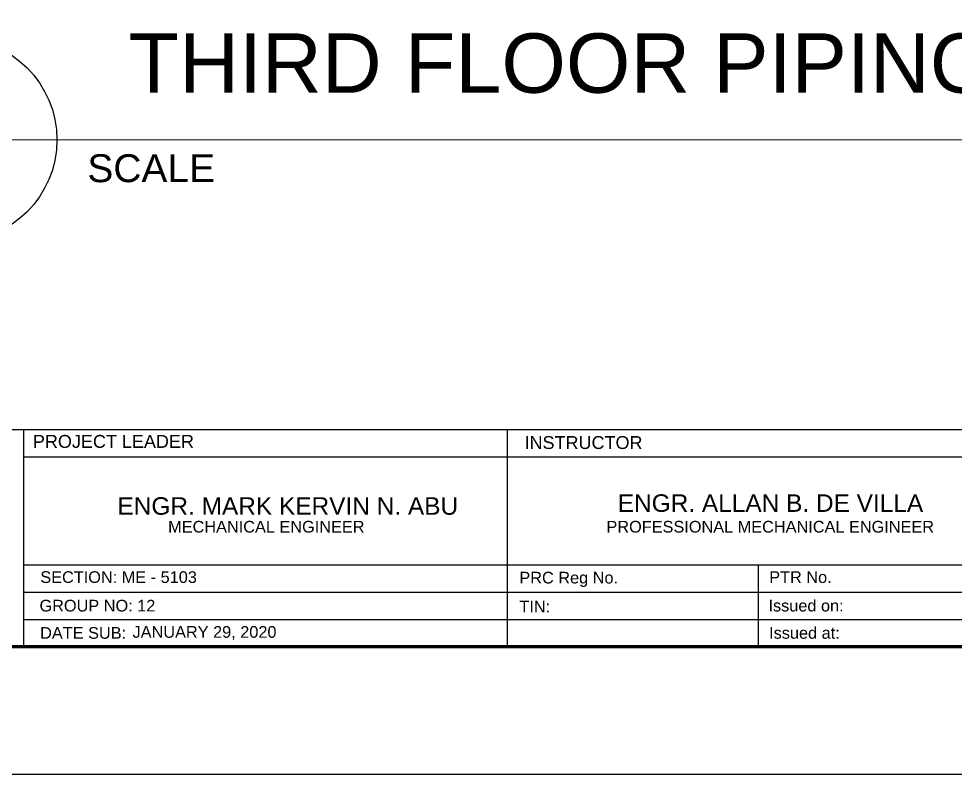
# Model space of a CAD drawing. Header units: millimetres. Extents: x 5 to 430, y 3 to 339.
# Drawn here: x 131.66 to 153.76, y 80.68 to 98.5 of the extents above; entities that cross this region are included whole.
import ezdxf

# ---------------------------------------------------------------- set-up
doc = ezdxf.new("R2010")
doc.units = ezdxf.units.MM
doc.header["$MEASUREMENT"] = 0
doc.layers.add('template', color=7, linetype='Continuous')
doc.styles.add('arial', font='arial.ttf')
doc.styles.get("Standard").update_dxf_attribs({"font": 'arial.ttf'})

msp = doc.modelspace()

# ---------------------------------------------------------------- linework, layer by layer
at = {"color": 0, "linetype": 'ByBlock', "lineweight": 9}
for p, q in [((132.839, 95.64), (127.769, 95.64)), ((163.791, 95.64), (132.839, 95.64))]:
    msp.add_line(p, q, dxfattribs=at)
msp.add_circle((130.167, 95.64), 2.398)
at = {"layer": 'template'}
for p, q in [((115.928, 88.809), (206.179, 88.809)), ((131.775, 88.81), (131.775, 83.689)), ((131.775, 88.809), (131.775, 83.689)), ((143.184, 88.81), (143.184, 83.689)), ((143.184, 88.809), (143.184, 83.689)), ((131.775, 88.169), (188.346, 88.169)), ((131.775, 85.619), (155.475, 85.619)), ((149.108, 85.619), (149.108, 83.689)), ((131.775, 84.976), (167.251, 84.976)), ((131.775, 84.332), (142.109, 84.332)), ((131.775, 84.332), (155.475, 84.332)), ((143.184, 84.332), (153.518, 84.332)), ((109.912, 80.681), (209.188, 80.681))]:
    msp.add_line(p, q, dxfattribs=at)
at = {"layer": 'template', "linetype": 'Continuous', "ltscale": 0.5}
msp.add_line((143.184, 88.809), (143.184, 83.689), dxfattribs=at)
at = {"layer": 'template', "linetype": 'Continuous', "const_width": 0.0853}
msp.add_lwpolyline([(115.928, 83.689), (206.179, 83.689), (206.179, 148.068), (115.928, 148.068)], close=True, dxfattribs=at)

# ---------------------------------------------------------------- texts
at = {"color": 0, "linetype": 'ByBlock', "lineweight": 9}
for s, height, p in [('THIRD FLOOR PIPING LAYOUT', 1.4, (134.252, 96.75)), ('SCALE                                                                                                  1:400', 0.657637, (133.283, 94.642))]:
    msp.add_text(s, height=height, dxfattribs=at).set_placement(p)
at = {"layer": 'template', "style": 'arial'}
for s, height, p in [('PROJECT LEADER', 0.30409, (131.998, 88.377)), ('INSTRUCTOR', 0.304, (143.597, 88.35)), ('ENGR. ALLAN B. DE VILLA', 0.41257, (145.796, 86.868)), ('ENGR. MARK KERVIN N. ABU', 0.41257, (133.993, 86.8)), ('MECHANICAL ENGINEER', 0.27505, (135.189, 86.38)), ('PROFESSIONAL MECHANICAL ENGINEER', 0.27505, (145.53, 86.38)), ('SECTION: ME - 5103', 0.27505, (132.173, 85.192)), ('PRC Reg No.', 0.27505, (143.476, 85.179)), ('PTR No.', 0.275, (149.37, 85.192)), ('GROUP NO: 12', 0.27505, (132.154, 84.519)), ('TIN:', 0.275, (143.476, 84.496)), ('Issued on:', 0.275, (149.352, 84.519)), ('DATE SUB:', 0.275, (132.169, 83.876)), ('JANUARY 29, 2020', 0.27505, (134.349, 83.899)), ('Issued at:', 0.275, (149.367, 83.876))]:
    msp.add_text(s, height=height, dxfattribs=at).set_placement(p)

doc.saveas('drawing.dxf')
